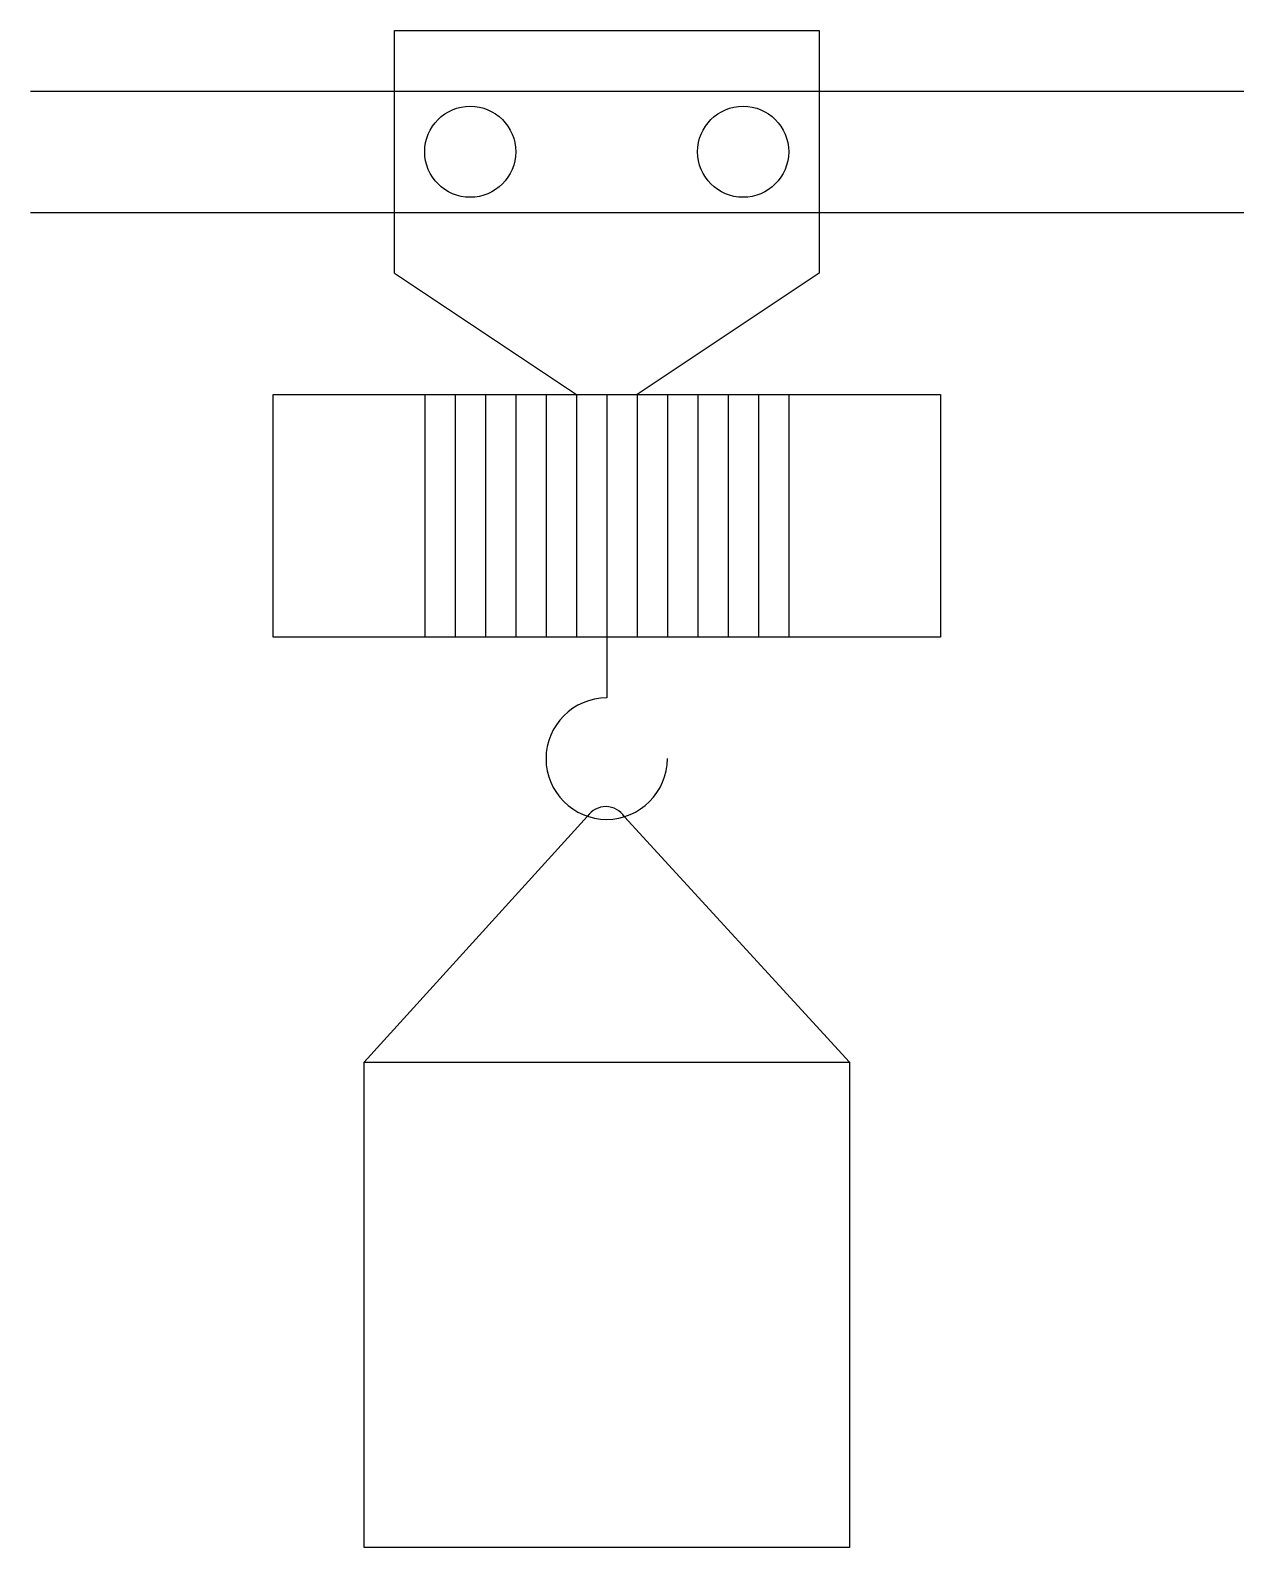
# Model space of a CAD drawing. Extents: x -11.9 to 13.1, y -18.8 to 12.5.
import ezdxf

# ---------------------------------------------------------------- set-up
doc = ezdxf.new("R2010")
doc.units = 0
doc.layers.add('1', color=7, linetype='CONTINUOUS')

msp = doc.modelspace()

# ---------------------------------------------------------------- linework, layer by layer
at = {"layer": '1', "color": 7, "linetype": 'CONTINUOUS'}
for p, q in [((-4.375, 7.5), (-4.375, 12.5)), ((-4.375, 12.5), (4.375, 12.5)), ((4.375, 12.5), (4.375, 7.5)), ((-11.875, 11.25), (13.125, 11.25)), ((-11.875, 8.75), (13.125, 8.75)), ((-4.375, 7.5), (-0.625, 5)), ((4.375, 7.5), (0.625, 5)), ((-6.875, 5), (6.875, 5)), ((-6.875, 0), (-6.875, 5)), ((-3.75, 5), (-3.75, 0)), ((-3.125, 5), (-3.125, 0)), ((-2.5, 5), (-2.5, 0)), ((-1.875, 5), (-1.875, 0)), ((-1.25, 5), (-1.25, 0)), ((-0.625, 5), (-0.625, 0)), ((0, 5), (0, 0)), ((0.625, 5), (0.625, 0)), ((1.25, 5), (1.25, 0)), ((1.875, 5), (1.875, 0)), ((2.5, 5), (2.5, 0)), ((3.125, 5), (3.125, 0)), ((3.75, 5), (3.75, 0)), ((6.875, 5), (6.875, 0)), ((6.875, 0), (-6.875, 0)), ((0, 0), (0, -1.25)), ((-0.395, -3.686), (-5, -8.75)), ((0.365, -3.696), (5, -8.75)), ((-5, -8.75), (5, -8.75)), ((-5, -18.75), (-5, -8.75)), ((5, -8.75), (5, -18.75)), ((5, -18.75), (-5, -18.75))]:
    msp.add_line(p, q, dxfattribs=at)
for centre in [(-2.812, 10), (2.812, 10)]:
    msp.add_circle(centre, 0.938, dxfattribs=at)
for centre, radius, start, end in [((0, -2.5), 1.25, 90, 360), ((-0.018, -3.945), 0.457, 33.0826, 145.4898)]:
    msp.add_arc(centre, radius, start, end, dxfattribs=at)

doc.saveas('drawing.dxf')
